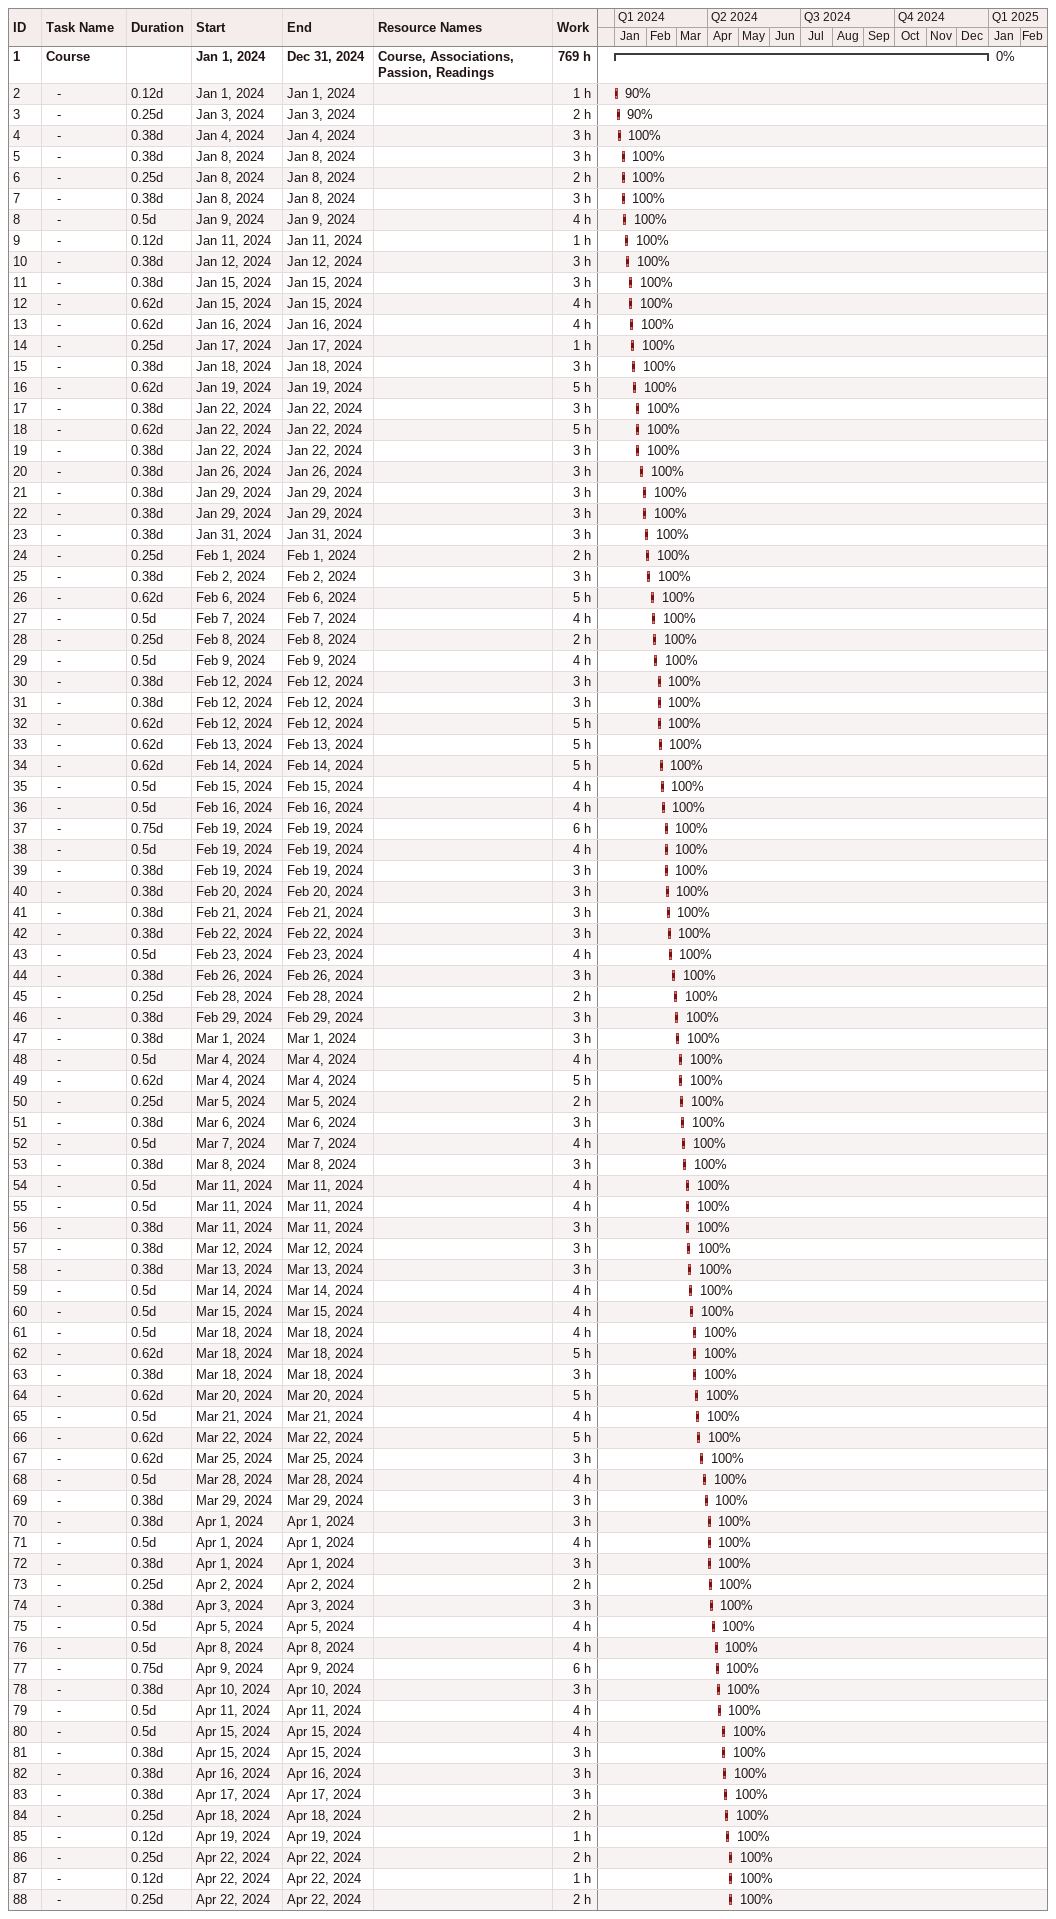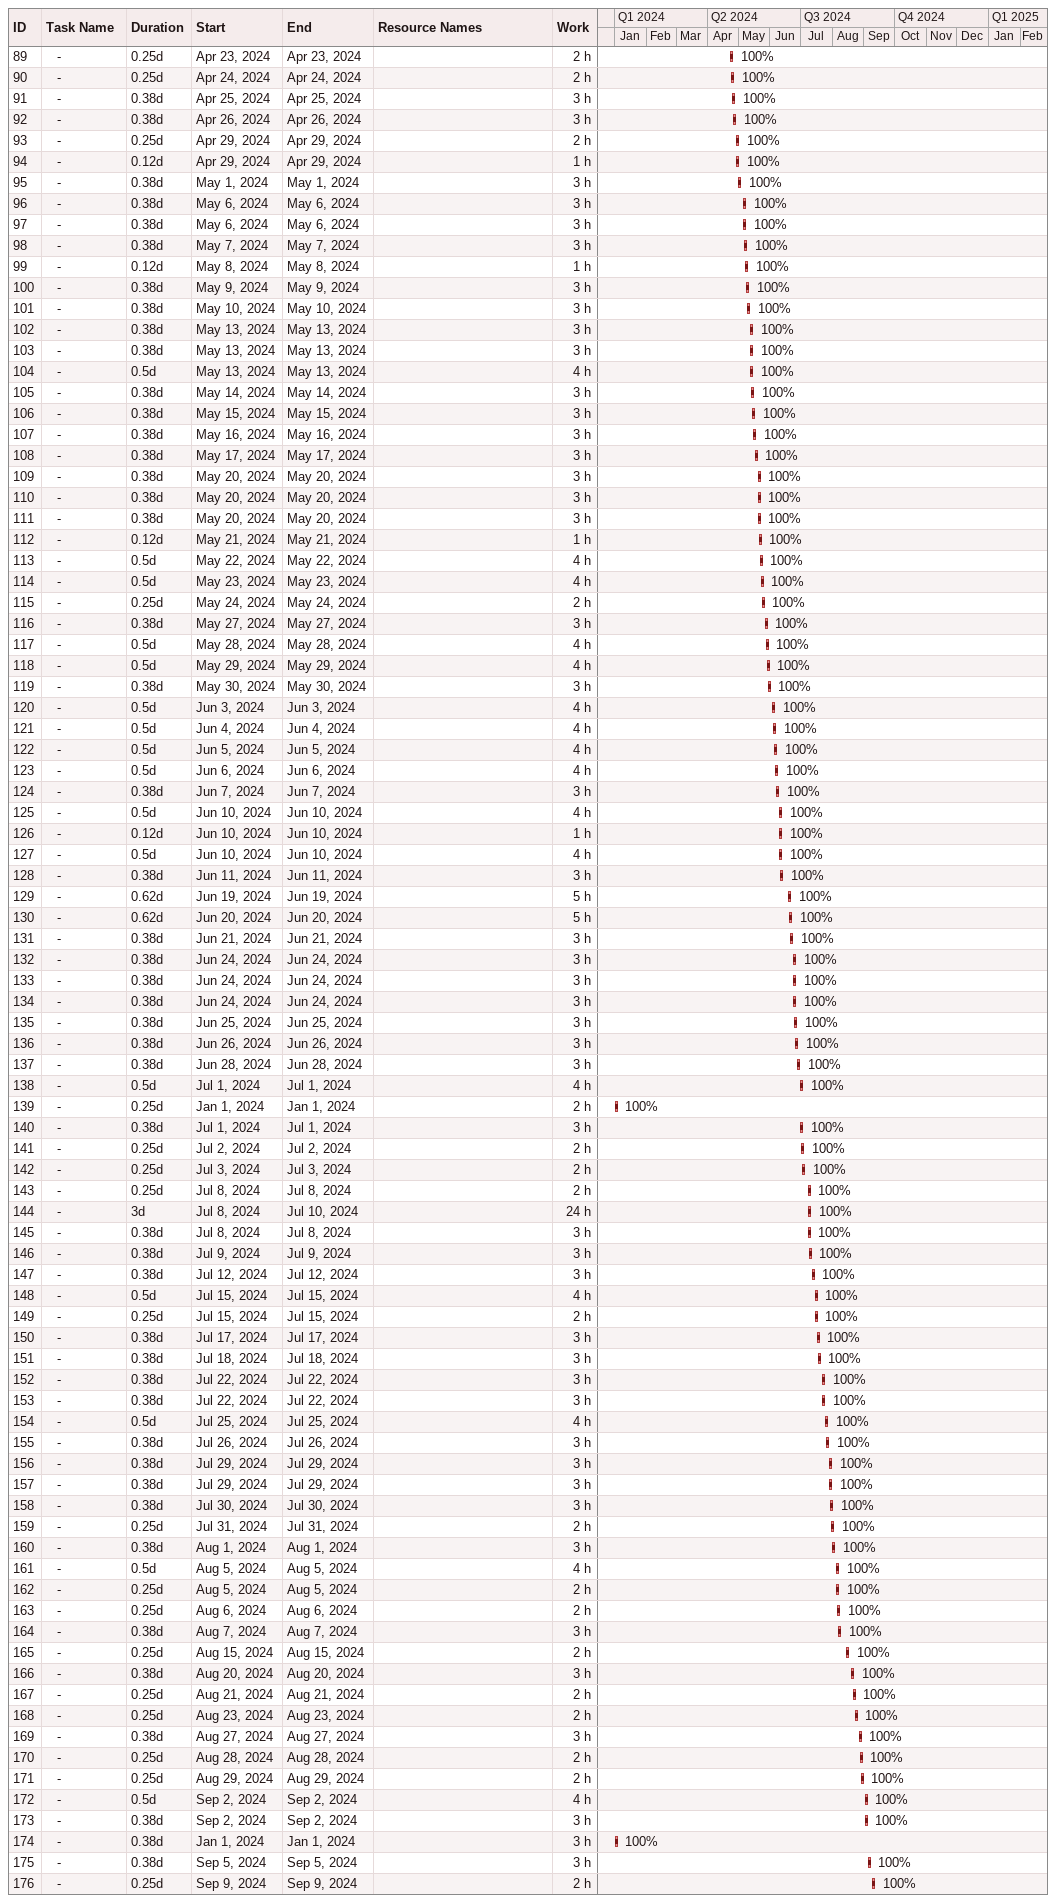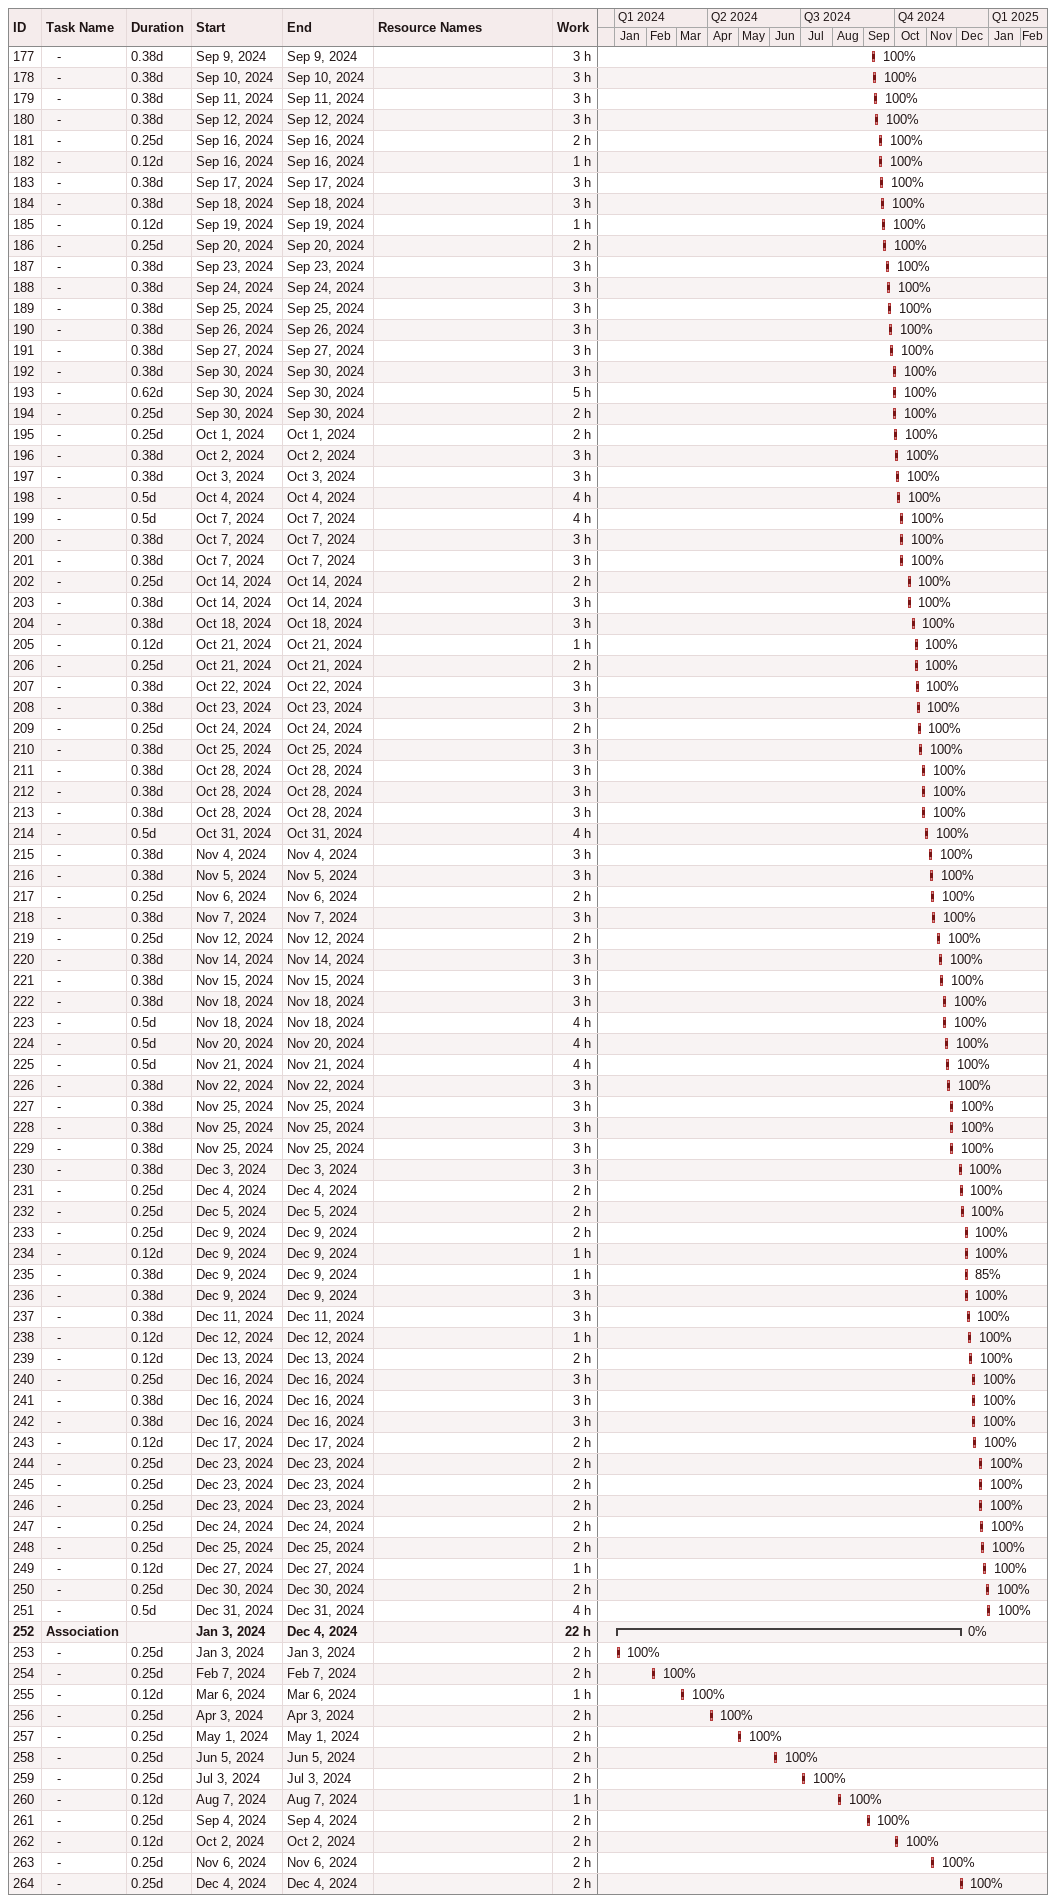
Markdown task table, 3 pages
| ID | Level | Task | Duration | Start | Finish | Resources | % complete | Work (h) |
|---|---|---|---|---|---|---|---|---|
| 1 | 1 | **Course** |  | 2024-01-01 | 2024-12-31 | Course, Associations, Passion, Readings | 0 | 769 |
| 2 | 2 | - | 0.12d | 2024-01-01 | 2024-01-01 |  | 90 | 1 |
| 3 | 2 | - | 0.25d | 2024-01-03 | 2024-01-03 |  | 90 | 2 |
| 4 | 2 | - | 0.38d | 2024-01-04 | 2024-01-04 |  | 100 | 3 |
| 5 | 2 | - | 0.38d | 2024-01-08 | 2024-01-08 |  | 100 | 3 |
| 6 | 2 | - | 0.25d | 2024-01-08 | 2024-01-08 |  | 100 | 2 |
| 7 | 2 | - | 0.38d | 2024-01-08 | 2024-01-08 |  | 100 | 3 |
| 8 | 2 | - | 0.5d | 2024-01-09 | 2024-01-09 |  | 100 | 4 |
| 9 | 2 | - | 0.12d | 2024-01-11 | 2024-01-11 |  | 100 | 1 |
| 10 | 2 | - | 0.38d | 2024-01-12 | 2024-01-12 |  | 100 | 3 |
| 11 | 2 | - | 0.38d | 2024-01-15 | 2024-01-15 |  | 100 | 3 |
| 12 | 2 | - | 0.62d | 2024-01-15 | 2024-01-15 |  | 100 | 4 |
| 13 | 2 | - | 0.62d | 2024-01-16 | 2024-01-16 |  | 100 | 4 |
| 14 | 2 | - | 0.25d | 2024-01-17 | 2024-01-17 |  | 100 | 1 |
| 15 | 2 | - | 0.38d | 2024-01-18 | 2024-01-18 |  | 100 | 3 |
| 16 | 2 | - | 0.62d | 2024-01-19 | 2024-01-19 |  | 100 | 5 |
| 17 | 2 | - | 0.38d | 2024-01-22 | 2024-01-22 |  | 100 | 3 |
| 18 | 2 | - | 0.62d | 2024-01-22 | 2024-01-22 |  | 100 | 5 |
| 19 | 2 | - | 0.38d | 2024-01-22 | 2024-01-22 |  | 100 | 3 |
| 20 | 2 | - | 0.38d | 2024-01-26 | 2024-01-26 |  | 100 | 3 |
| 21 | 2 | - | 0.38d | 2024-01-29 | 2024-01-29 |  | 100 | 3 |
| 22 | 2 | - | 0.38d | 2024-01-29 | 2024-01-29 |  | 100 | 3 |
| 23 | 2 | - | 0.38d | 2024-01-31 | 2024-01-31 |  | 100 | 3 |
| 24 | 2 | - | 0.25d | 2024-02-01 | 2024-02-01 |  | 100 | 2 |
| 25 | 2 | - | 0.38d | 2024-02-02 | 2024-02-02 |  | 100 | 3 |
| 26 | 2 | - | 0.62d | 2024-02-06 | 2024-02-06 |  | 100 | 5 |
| 27 | 2 | - | 0.5d | 2024-02-07 | 2024-02-07 |  | 100 | 4 |
| 28 | 2 | - | 0.25d | 2024-02-08 | 2024-02-08 |  | 100 | 2 |
| 29 | 2 | - | 0.5d | 2024-02-09 | 2024-02-09 |  | 100 | 4 |
| 30 | 2 | - | 0.38d | 2024-02-12 | 2024-02-12 |  | 100 | 3 |
| 31 | 2 | - | 0.38d | 2024-02-12 | 2024-02-12 |  | 100 | 3 |
| 32 | 2 | - | 0.62d | 2024-02-12 | 2024-02-12 |  | 100 | 5 |
| 33 | 2 | - | 0.62d | 2024-02-13 | 2024-02-13 |  | 100 | 5 |
| 34 | 2 | - | 0.62d | 2024-02-14 | 2024-02-14 |  | 100 | 5 |
| 35 | 2 | - | 0.5d | 2024-02-15 | 2024-02-15 |  | 100 | 4 |
| 36 | 2 | - | 0.5d | 2024-02-16 | 2024-02-16 |  | 100 | 4 |
| 37 | 2 | - | 0.75d | 2024-02-19 | 2024-02-19 |  | 100 | 6 |
| 38 | 2 | - | 0.5d | 2024-02-19 | 2024-02-19 |  | 100 | 4 |
| 39 | 2 | - | 0.38d | 2024-02-19 | 2024-02-19 |  | 100 | 3 |
| 40 | 2 | - | 0.38d | 2024-02-20 | 2024-02-20 |  | 100 | 3 |
| 41 | 2 | - | 0.38d | 2024-02-21 | 2024-02-21 |  | 100 | 3 |
| 42 | 2 | - | 0.38d | 2024-02-22 | 2024-02-22 |  | 100 | 3 |
| 43 | 2 | - | 0.5d | 2024-02-23 | 2024-02-23 |  | 100 | 4 |
| 44 | 2 | - | 0.38d | 2024-02-26 | 2024-02-26 |  | 100 | 3 |
| 45 | 2 | - | 0.25d | 2024-02-28 | 2024-02-28 |  | 100 | 2 |
| 46 | 2 | - | 0.38d | 2024-02-29 | 2024-02-29 |  | 100 | 3 |
| 47 | 2 | - | 0.38d | 2024-03-01 | 2024-03-01 |  | 100 | 3 |
| 48 | 2 | - | 0.5d | 2024-03-04 | 2024-03-04 |  | 100 | 4 |
| 49 | 2 | - | 0.62d | 2024-03-04 | 2024-03-04 |  | 100 | 5 |
| 50 | 2 | - | 0.25d | 2024-03-05 | 2024-03-05 |  | 100 | 2 |
| 51 | 2 | - | 0.38d | 2024-03-06 | 2024-03-06 |  | 100 | 3 |
| 52 | 2 | - | 0.5d | 2024-03-07 | 2024-03-07 |  | 100 | 4 |
| 53 | 2 | - | 0.38d | 2024-03-08 | 2024-03-08 |  | 100 | 3 |
| 54 | 2 | - | 0.5d | 2024-03-11 | 2024-03-11 |  | 100 | 4 |
| 55 | 2 | - | 0.5d | 2024-03-11 | 2024-03-11 |  | 100 | 4 |
| 56 | 2 | - | 0.38d | 2024-03-11 | 2024-03-11 |  | 100 | 3 |
| 57 | 2 | - | 0.38d | 2024-03-12 | 2024-03-12 |  | 100 | 3 |
| 58 | 2 | - | 0.38d | 2024-03-13 | 2024-03-13 |  | 100 | 3 |
| 59 | 2 | - | 0.5d | 2024-03-14 | 2024-03-14 |  | 100 | 4 |
| 60 | 2 | - | 0.5d | 2024-03-15 | 2024-03-15 |  | 100 | 4 |
| 61 | 2 | - | 0.5d | 2024-03-18 | 2024-03-18 |  | 100 | 4 |
| 62 | 2 | - | 0.62d | 2024-03-18 | 2024-03-18 |  | 100 | 5 |
| 63 | 2 | - | 0.38d | 2024-03-18 | 2024-03-18 |  | 100 | 3 |
| 64 | 2 | - | 0.62d | 2024-03-20 | 2024-03-20 |  | 100 | 5 |
| 65 | 2 | - | 0.5d | 2024-03-21 | 2024-03-21 |  | 100 | 4 |
| 66 | 2 | - | 0.62d | 2024-03-22 | 2024-03-22 |  | 100 | 5 |
| 67 | 2 | - | 0.62d | 2024-03-25 | 2024-03-25 |  | 100 | 3 |
| 68 | 2 | - | 0.5d | 2024-03-28 | 2024-03-28 |  | 100 | 4 |
| 69 | 2 | - | 0.38d | 2024-03-29 | 2024-03-29 |  | 100 | 3 |
| 70 | 2 | - | 0.38d | 2024-04-01 | 2024-04-01 |  | 100 | 3 |
| 71 | 2 | - | 0.5d | 2024-04-01 | 2024-04-01 |  | 100 | 4 |
| 72 | 2 | - | 0.38d | 2024-04-01 | 2024-04-01 |  | 100 | 3 |
| 73 | 2 | - | 0.25d | 2024-04-02 | 2024-04-02 |  | 100 | 2 |
| 74 | 2 | - | 0.38d | 2024-04-03 | 2024-04-03 |  | 100 | 3 |
| 75 | 2 | - | 0.5d | 2024-04-05 | 2024-04-05 |  | 100 | 4 |
| 76 | 2 | - | 0.5d | 2024-04-08 | 2024-04-08 |  | 100 | 4 |
| 77 | 2 | - | 0.75d | 2024-04-09 | 2024-04-09 |  | 100 | 6 |
| 78 | 2 | - | 0.38d | 2024-04-10 | 2024-04-10 |  | 100 | 3 |
| 79 | 2 | - | 0.5d | 2024-04-11 | 2024-04-11 |  | 100 | 4 |
| 80 | 2 | - | 0.5d | 2024-04-15 | 2024-04-15 |  | 100 | 4 |
| 81 | 2 | - | 0.38d | 2024-04-15 | 2024-04-15 |  | 100 | 3 |
| 82 | 2 | - | 0.38d | 2024-04-16 | 2024-04-16 |  | 100 | 3 |
| 83 | 2 | - | 0.38d | 2024-04-17 | 2024-04-17 |  | 100 | 3 |
| 84 | 2 | - | 0.25d | 2024-04-18 | 2024-04-18 |  | 100 | 2 |
| 85 | 2 | - | 0.12d | 2024-04-19 | 2024-04-19 |  | 100 | 1 |
| 86 | 2 | - | 0.25d | 2024-04-22 | 2024-04-22 |  | 100 | 2 |
| 87 | 2 | - | 0.12d | 2024-04-22 | 2024-04-22 |  | 100 | 1 |
| 88 | 2 | - | 0.25d | 2024-04-22 | 2024-04-22 |  | 100 | 2 |
| 89 | 2 | - | 0.25d | 2024-04-23 | 2024-04-23 |  | 100 | 2 |
| 90 | 2 | - | 0.25d | 2024-04-24 | 2024-04-24 |  | 100 | 2 |
| 91 | 2 | - | 0.38d | 2024-04-25 | 2024-04-25 |  | 100 | 3 |
| 92 | 2 | - | 0.38d | 2024-04-26 | 2024-04-26 |  | 100 | 3 |
| 93 | 2 | - | 0.25d | 2024-04-29 | 2024-04-29 |  | 100 | 2 |
| 94 | 2 | - | 0.12d | 2024-04-29 | 2024-04-29 |  | 100 | 1 |
| 95 | 2 | - | 0.38d | 2024-05-01 | 2024-05-01 |  | 100 | 3 |
| 96 | 2 | - | 0.38d | 2024-05-06 | 2024-05-06 |  | 100 | 3 |
| 97 | 2 | - | 0.38d | 2024-05-06 | 2024-05-06 |  | 100 | 3 |
| 98 | 2 | - | 0.38d | 2024-05-07 | 2024-05-07 |  | 100 | 3 |
| 99 | 2 | - | 0.12d | 2024-05-08 | 2024-05-08 |  | 100 | 1 |
| 100 | 2 | - | 0.38d | 2024-05-09 | 2024-05-09 |  | 100 | 3 |
| 101 | 2 | - | 0.38d | 2024-05-10 | 2024-05-10 |  | 100 | 3 |
| 102 | 2 | - | 0.38d | 2024-05-13 | 2024-05-13 |  | 100 | 3 |
| 103 | 2 | - | 0.38d | 2024-05-13 | 2024-05-13 |  | 100 | 3 |
| 104 | 2 | - | 0.5d | 2024-05-13 | 2024-05-13 |  | 100 | 4 |
| 105 | 2 | - | 0.38d | 2024-05-14 | 2024-05-14 |  | 100 | 3 |
| 106 | 2 | - | 0.38d | 2024-05-15 | 2024-05-15 |  | 100 | 3 |
| 107 | 2 | - | 0.38d | 2024-05-16 | 2024-05-16 |  | 100 | 3 |
| 108 | 2 | - | 0.38d | 2024-05-17 | 2024-05-17 |  | 100 | 3 |
| 109 | 2 | - | 0.38d | 2024-05-20 | 2024-05-20 |  | 100 | 3 |
| 110 | 2 | - | 0.38d | 2024-05-20 | 2024-05-20 |  | 100 | 3 |
| 111 | 2 | - | 0.38d | 2024-05-20 | 2024-05-20 |  | 100 | 3 |
| 112 | 2 | - | 0.12d | 2024-05-21 | 2024-05-21 |  | 100 | 1 |
| 113 | 2 | - | 0.5d | 2024-05-22 | 2024-05-22 |  | 100 | 4 |
| 114 | 2 | - | 0.5d | 2024-05-23 | 2024-05-23 |  | 100 | 4 |
| 115 | 2 | - | 0.25d | 2024-05-24 | 2024-05-24 |  | 100 | 2 |
| 116 | 2 | - | 0.38d | 2024-05-27 | 2024-05-27 |  | 100 | 3 |
| 117 | 2 | - | 0.5d | 2024-05-28 | 2024-05-28 |  | 100 | 4 |
| 118 | 2 | - | 0.5d | 2024-05-29 | 2024-05-29 |  | 100 | 4 |
| 119 | 2 | - | 0.38d | 2024-05-30 | 2024-05-30 |  | 100 | 3 |
| 120 | 2 | - | 0.5d | 2024-06-03 | 2024-06-03 |  | 100 | 4 |
| 121 | 2 | - | 0.5d | 2024-06-04 | 2024-06-04 |  | 100 | 4 |
| 122 | 2 | - | 0.5d | 2024-06-05 | 2024-06-05 |  | 100 | 4 |
| 123 | 2 | - | 0.5d | 2024-06-06 | 2024-06-06 |  | 100 | 4 |
| 124 | 2 | - | 0.38d | 2024-06-07 | 2024-06-07 |  | 100 | 3 |
| 125 | 2 | - | 0.5d | 2024-06-10 | 2024-06-10 |  | 100 | 4 |
| 126 | 2 | - | 0.12d | 2024-06-10 | 2024-06-10 |  | 100 | 1 |
| 127 | 2 | - | 0.5d | 2024-06-10 | 2024-06-10 |  | 100 | 4 |
| 128 | 2 | - | 0.38d | 2024-06-11 | 2024-06-11 |  | 100 | 3 |
| 129 | 2 | - | 0.62d | 2024-06-19 | 2024-06-19 |  | 100 | 5 |
| 130 | 2 | - | 0.62d | 2024-06-20 | 2024-06-20 |  | 100 | 5 |
| 131 | 2 | - | 0.38d | 2024-06-21 | 2024-06-21 |  | 100 | 3 |
| 132 | 2 | - | 0.38d | 2024-06-24 | 2024-06-24 |  | 100 | 3 |
| 133 | 2 | - | 0.38d | 2024-06-24 | 2024-06-24 |  | 100 | 3 |
| 134 | 2 | - | 0.38d | 2024-06-24 | 2024-06-24 |  | 100 | 3 |
| 135 | 2 | - | 0.38d | 2024-06-25 | 2024-06-25 |  | 100 | 3 |
| 136 | 2 | - | 0.38d | 2024-06-26 | 2024-06-26 |  | 100 | 3 |
| 137 | 2 | - | 0.38d | 2024-06-28 | 2024-06-28 |  | 100 | 3 |
| 138 | 2 | - | 0.5d | 2024-07-01 | 2024-07-01 |  | 100 | 4 |
| 139 | 2 | - | 0.25d | 2024-01-01 | 2024-01-01 |  | 100 | 2 |
| 140 | 2 | - | 0.38d | 2024-07-01 | 2024-07-01 |  | 100 | 3 |
| 141 | 2 | - | 0.25d | 2024-07-02 | 2024-07-02 |  | 100 | 2 |
| 142 | 2 | - | 0.25d | 2024-07-03 | 2024-07-03 |  | 100 | 2 |
| 143 | 2 | - | 0.25d | 2024-07-08 | 2024-07-08 |  | 100 | 2 |
| 144 | 2 | - | 3d | 2024-07-08 | 2024-07-10 |  | 100 | 24 |
| 145 | 2 | - | 0.38d | 2024-07-08 | 2024-07-08 |  | 100 | 3 |
| 146 | 2 | - | 0.38d | 2024-07-09 | 2024-07-09 |  | 100 | 3 |
| 147 | 2 | - | 0.38d | 2024-07-12 | 2024-07-12 |  | 100 | 3 |
| 148 | 2 | - | 0.5d | 2024-07-15 | 2024-07-15 |  | 100 | 4 |
| 149 | 2 | - | 0.25d | 2024-07-15 | 2024-07-15 |  | 100 | 2 |
| 150 | 2 | - | 0.38d | 2024-07-17 | 2024-07-17 |  | 100 | 3 |
| 151 | 2 | - | 0.38d | 2024-07-18 | 2024-07-18 |  | 100 | 3 |
| 152 | 2 | - | 0.38d | 2024-07-22 | 2024-07-22 |  | 100 | 3 |
| 153 | 2 | - | 0.38d | 2024-07-22 | 2024-07-22 |  | 100 | 3 |
| 154 | 2 | - | 0.5d | 2024-07-25 | 2024-07-25 |  | 100 | 4 |
| 155 | 2 | - | 0.38d | 2024-07-26 | 2024-07-26 |  | 100 | 3 |
| 156 | 2 | - | 0.38d | 2024-07-29 | 2024-07-29 |  | 100 | 3 |
| 157 | 2 | - | 0.38d | 2024-07-29 | 2024-07-29 |  | 100 | 3 |
| 158 | 2 | - | 0.38d | 2024-07-30 | 2024-07-30 |  | 100 | 3 |
| 159 | 2 | - | 0.25d | 2024-07-31 | 2024-07-31 |  | 100 | 2 |
| 160 | 2 | - | 0.38d | 2024-08-01 | 2024-08-01 |  | 100 | 3 |
| 161 | 2 | - | 0.5d | 2024-08-05 | 2024-08-05 |  | 100 | 4 |
| 162 | 2 | - | 0.25d | 2024-08-05 | 2024-08-05 |  | 100 | 2 |
| 163 | 2 | - | 0.25d | 2024-08-06 | 2024-08-06 |  | 100 | 2 |
| 164 | 2 | - | 0.38d | 2024-08-07 | 2024-08-07 |  | 100 | 3 |
| 165 | 2 | - | 0.25d | 2024-08-15 | 2024-08-15 |  | 100 | 2 |
| 166 | 2 | - | 0.38d | 2024-08-20 | 2024-08-20 |  | 100 | 3 |
| 167 | 2 | - | 0.25d | 2024-08-21 | 2024-08-21 |  | 100 | 2 |
| 168 | 2 | - | 0.25d | 2024-08-23 | 2024-08-23 |  | 100 | 2 |
| 169 | 2 | - | 0.38d | 2024-08-27 | 2024-08-27 |  | 100 | 3 |
| 170 | 2 | - | 0.25d | 2024-08-28 | 2024-08-28 |  | 100 | 2 |
| 171 | 2 | - | 0.25d | 2024-08-29 | 2024-08-29 |  | 100 | 2 |
| 172 | 2 | - | 0.5d | 2024-09-02 | 2024-09-02 |  | 100 | 4 |
| 173 | 2 | - | 0.38d | 2024-09-02 | 2024-09-02 |  | 100 | 3 |
| 174 | 2 | - | 0.38d | 2024-01-01 | 2024-01-01 |  | 100 | 3 |
| 175 | 2 | - | 0.38d | 2024-09-05 | 2024-09-05 |  | 100 | 3 |
| 176 | 2 | - | 0.25d | 2024-09-09 | 2024-09-09 |  | 100 | 2 |
| 177 | 2 | - | 0.38d | 2024-09-09 | 2024-09-09 |  | 100 | 3 |
| 178 | 2 | - | 0.38d | 2024-09-10 | 2024-09-10 |  | 100 | 3 |
| 179 | 2 | - | 0.38d | 2024-09-11 | 2024-09-11 |  | 100 | 3 |
| 180 | 2 | - | 0.38d | 2024-09-12 | 2024-09-12 |  | 100 | 3 |
| 181 | 2 | - | 0.25d | 2024-09-16 | 2024-09-16 |  | 100 | 2 |
| 182 | 2 | - | 0.12d | 2024-09-16 | 2024-09-16 |  | 100 | 1 |
| 183 | 2 | - | 0.38d | 2024-09-17 | 2024-09-17 |  | 100 | 3 |
| 184 | 2 | - | 0.38d | 2024-09-18 | 2024-09-18 |  | 100 | 3 |
| 185 | 2 | - | 0.12d | 2024-09-19 | 2024-09-19 |  | 100 | 1 |
| 186 | 2 | - | 0.25d | 2024-09-20 | 2024-09-20 |  | 100 | 2 |
| 187 | 2 | - | 0.38d | 2024-09-23 | 2024-09-23 |  | 100 | 3 |
| 188 | 2 | - | 0.38d | 2024-09-24 | 2024-09-24 |  | 100 | 3 |
| 189 | 2 | - | 0.38d | 2024-09-25 | 2024-09-25 |  | 100 | 3 |
| 190 | 2 | - | 0.38d | 2024-09-26 | 2024-09-26 |  | 100 | 3 |
| 191 | 2 | - | 0.38d | 2024-09-27 | 2024-09-27 |  | 100 | 3 |
| 192 | 2 | - | 0.38d | 2024-09-30 | 2024-09-30 |  | 100 | 3 |
| 193 | 2 | - | 0.62d | 2024-09-30 | 2024-09-30 |  | 100 | 5 |
| 194 | 2 | - | 0.25d | 2024-09-30 | 2024-09-30 |  | 100 | 2 |
| 195 | 2 | - | 0.25d | 2024-10-01 | 2024-10-01 |  | 100 | 2 |
| 196 | 2 | - | 0.38d | 2024-10-02 | 2024-10-02 |  | 100 | 3 |
| 197 | 2 | - | 0.38d | 2024-10-03 | 2024-10-03 |  | 100 | 3 |
| 198 | 2 | - | 0.5d | 2024-10-04 | 2024-10-04 |  | 100 | 4 |
| 199 | 2 | - | 0.5d | 2024-10-07 | 2024-10-07 |  | 100 | 4 |
| 200 | 2 | - | 0.38d | 2024-10-07 | 2024-10-07 |  | 100 | 3 |
| 201 | 2 | - | 0.38d | 2024-10-07 | 2024-10-07 |  | 100 | 3 |
| 202 | 2 | - | 0.25d | 2024-10-14 | 2024-10-14 |  | 100 | 2 |
| 203 | 2 | - | 0.38d | 2024-10-14 | 2024-10-14 |  | 100 | 3 |
| 204 | 2 | - | 0.38d | 2024-10-18 | 2024-10-18 |  | 100 | 3 |
| 205 | 2 | - | 0.12d | 2024-10-21 | 2024-10-21 |  | 100 | 1 |
| 206 | 2 | - | 0.25d | 2024-10-21 | 2024-10-21 |  | 100 | 2 |
| 207 | 2 | - | 0.38d | 2024-10-22 | 2024-10-22 |  | 100 | 3 |
| 208 | 2 | - | 0.38d | 2024-10-23 | 2024-10-23 |  | 100 | 3 |
| 209 | 2 | - | 0.25d | 2024-10-24 | 2024-10-24 |  | 100 | 2 |
| 210 | 2 | - | 0.38d | 2024-10-25 | 2024-10-25 |  | 100 | 3 |
| 211 | 2 | - | 0.38d | 2024-10-28 | 2024-10-28 |  | 100 | 3 |
| 212 | 2 | - | 0.38d | 2024-10-28 | 2024-10-28 |  | 100 | 3 |
| 213 | 2 | - | 0.38d | 2024-10-28 | 2024-10-28 |  | 100 | 3 |
| 214 | 2 | - | 0.5d | 2024-10-31 | 2024-10-31 |  | 100 | 4 |
| 215 | 2 | - | 0.38d | 2024-11-04 | 2024-11-04 |  | 100 | 3 |
| 216 | 2 | - | 0.38d | 2024-11-05 | 2024-11-05 |  | 100 | 3 |
| 217 | 2 | - | 0.25d | 2024-11-06 | 2024-11-06 |  | 100 | 2 |
| 218 | 2 | - | 0.38d | 2024-11-07 | 2024-11-07 |  | 100 | 3 |
| 219 | 2 | - | 0.25d | 2024-11-12 | 2024-11-12 |  | 100 | 2 |
| 220 | 2 | - | 0.38d | 2024-11-14 | 2024-11-14 |  | 100 | 3 |
| 221 | 2 | - | 0.38d | 2024-11-15 | 2024-11-15 |  | 100 | 3 |
| 222 | 2 | - | 0.38d | 2024-11-18 | 2024-11-18 |  | 100 | 3 |
| 223 | 2 | - | 0.5d | 2024-11-18 | 2024-11-18 |  | 100 | 4 |
| 224 | 2 | - | 0.5d | 2024-11-20 | 2024-11-20 |  | 100 | 4 |
| 225 | 2 | - | 0.5d | 2024-11-21 | 2024-11-21 |  | 100 | 4 |
| 226 | 2 | - | 0.38d | 2024-11-22 | 2024-11-22 |  | 100 | 3 |
| 227 | 2 | - | 0.38d | 2024-11-25 | 2024-11-25 |  | 100 | 3 |
| 228 | 2 | - | 0.38d | 2024-11-25 | 2024-11-25 |  | 100 | 3 |
| 229 | 2 | - | 0.38d | 2024-11-25 | 2024-11-25 |  | 100 | 3 |
| 230 | 2 | - | 0.38d | 2024-12-03 | 2024-12-03 |  | 100 | 3 |
| 231 | 2 | - | 0.25d | 2024-12-04 | 2024-12-04 |  | 100 | 2 |
| 232 | 2 | - | 0.25d | 2024-12-05 | 2024-12-05 |  | 100 | 2 |
| 233 | 2 | - | 0.25d | 2024-12-09 | 2024-12-09 |  | 100 | 2 |
| 234 | 2 | - | 0.12d | 2024-12-09 | 2024-12-09 |  | 100 | 1 |
| 235 | 2 | - | 0.38d | 2024-12-09 | 2024-12-09 |  | 85 | 1 |
| 236 | 2 | - | 0.38d | 2024-12-09 | 2024-12-09 |  | 100 | 3 |
| 237 | 2 | - | 0.38d | 2024-12-11 | 2024-12-11 |  | 100 | 3 |
| 238 | 2 | - | 0.12d | 2024-12-12 | 2024-12-12 |  | 100 | 1 |
| 239 | 2 | - | 0.12d | 2024-12-13 | 2024-12-13 |  | 100 | 2 |
| 240 | 2 | - | 0.25d | 2024-12-16 | 2024-12-16 |  | 100 | 3 |
| 241 | 2 | - | 0.38d | 2024-12-16 | 2024-12-16 |  | 100 | 3 |
| 242 | 2 | - | 0.38d | 2024-12-16 | 2024-12-16 |  | 100 | 3 |
| 243 | 2 | - | 0.12d | 2024-12-17 | 2024-12-17 |  | 100 | 2 |
| 244 | 2 | - | 0.25d | 2024-12-23 | 2024-12-23 |  | 100 | 2 |
| 245 | 2 | - | 0.25d | 2024-12-23 | 2024-12-23 |  | 100 | 2 |
| 246 | 2 | - | 0.25d | 2024-12-23 | 2024-12-23 |  | 100 | 2 |
| 247 | 2 | - | 0.25d | 2024-12-24 | 2024-12-24 |  | 100 | 2 |
| 248 | 2 | - | 0.25d | 2024-12-25 | 2024-12-25 |  | 100 | 2 |
| 249 | 2 | - | 0.12d | 2024-12-27 | 2024-12-27 |  | 100 | 1 |
| 250 | 2 | - | 0.25d | 2024-12-30 | 2024-12-30 |  | 100 | 2 |
| 251 | 2 | - | 0.5d | 2024-12-31 | 2024-12-31 |  | 100 | 4 |
| 252 | 1 | **Association** |  | 2024-01-03 | 2024-12-04 |  | 0 | 22 |
| 253 | 2 | - | 0.25d | 2024-01-03 | 2024-01-03 |  | 100 | 2 |
| 254 | 2 | - | 0.25d | 2024-02-07 | 2024-02-07 |  | 100 | 2 |
| 255 | 2 | - | 0.12d | 2024-03-06 | 2024-03-06 |  | 100 | 1 |
| 256 | 2 | - | 0.25d | 2024-04-03 | 2024-04-03 |  | 100 | 2 |
| 257 | 2 | - | 0.25d | 2024-05-01 | 2024-05-01 |  | 100 | 2 |
| 258 | 2 | - | 0.25d | 2024-06-05 | 2024-06-05 |  | 100 | 2 |
| 259 | 2 | - | 0.25d | 2024-07-03 | 2024-07-03 |  | 100 | 2 |
| 260 | 2 | - | 0.12d | 2024-08-07 | 2024-08-07 |  | 100 | 1 |
| 261 | 2 | - | 0.25d | 2024-09-04 | 2024-09-04 |  | 100 | 2 |
| 262 | 2 | - | 0.12d | 2024-10-02 | 2024-10-02 |  | 100 | 2 |
| 263 | 2 | - | 0.25d | 2024-11-06 | 2024-11-06 |  | 100 | 2 |
| 264 | 2 | - | 0.25d | 2024-12-04 | 2024-12-04 |  | 100 | 2 |
